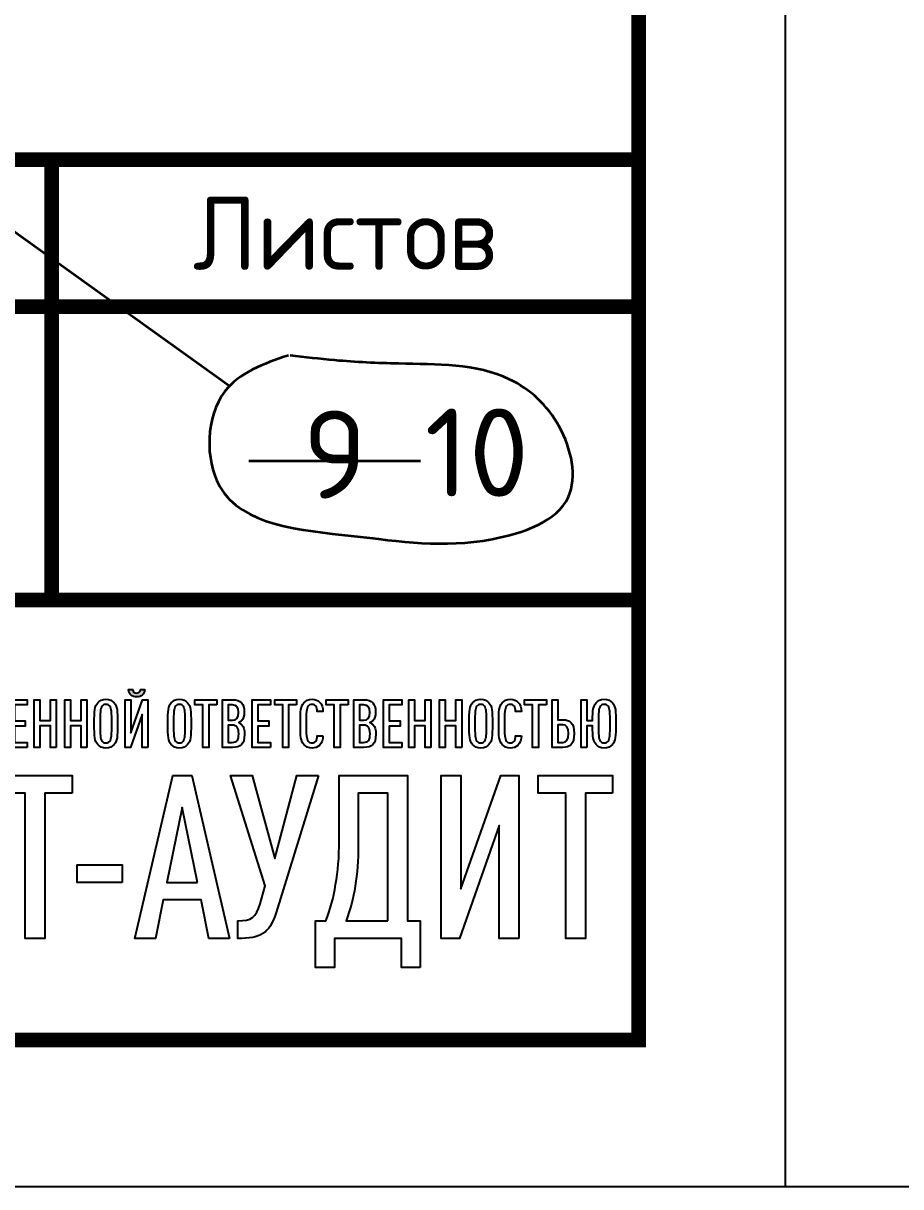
# Model space of a CAD drawing. Header units: metres. Extents: x -18 to 14983, y 1157 to 3877.
# Drawn here: x 6983.68 to 7013.58, y 2825.59 to 2865.24 of the extents above; entities that cross this region are included whole.
import ezdxf
from ezdxf.enums import TextEntityAlignment as Align

# ---------------------------------------------------------------- set-up
doc = ezdxf.new("R2010")
doc.units = ezdxf.units.M
doc.layers.add('Размерный', color=4, linetype='Continuous', lineweight=30)
doc.styles.add('-ISOCPEUR-', font='isocpeur.ttf')
doc.styles.add('GOST', font='GOST_Common.ttf')

# ---------------------------------------------------------------- blocks, each defined once
blk = doc.blocks.new('Лого')
at = {"true_color": 0x2e365c}
h = blk.add_hatch(color=159, dxfattribs=at)
h.dxf.hatch_style = 1
edge = h.paths.add_edge_path()
edge.add_spline(control_points=[(6.4968, 2.3792), (6.4994, 2.3391), (6.5243, 2.3239), (6.5583, 2.3239), (6.5583, 2.3239), (6.5923, 2.3239), (6.6172, 2.3391), (6.6198, 2.3792)], knot_values=[0.57143, 0.57143, 0.57143, 0.57143, 0.714286, 0.714286, 0.714286, 0.714386, 1, 1, 1, 1], degree=3, periodic=0)
edge.add_spline(control_points=[(6.6198, 2.3792), (6.6198, 2.3792), (6.5883, 2.3792), (6.5883, 2.3792), (6.5883, 2.3792), (6.5883, 2.3792), (6.5883, 2.3792), (6.5883, 2.3792)], knot_values=[0.000001, 0.000001, 0.000001, 0.000001, 0.07143, 0.07143, 0.07143, 0.07153, 0.142859, 0.142859, 0.142859, 0.142859], degree=3, periodic=0)
edge.add_spline(control_points=[(6.5883, 2.3792), (6.5862, 2.3604), (6.5751, 2.3523), (6.5583, 2.3523), (6.5583, 2.3523), (6.5583, 2.3523), (6.5583, 2.3523), (6.5583, 2.3523)], knot_values=[0.142859, 0.142859, 0.142859, 0.142859, 0.214287, 0.214287, 0.214287, 0.214387, 0.285716, 0.285716, 0.285716, 0.285716], degree=3, periodic=0)
edge.add_spline(control_points=[(6.5583, 2.3523), (6.5415, 2.3523), (6.5304, 2.3604), (6.5283, 2.3792)], knot_values=[0.285716, 0.285716, 0.285716, 0.285716, 0.428571, 0.428571, 0.428571, 0.428571], degree=3, periodic=0)
edge.add_spline(control_points=[(6.5283, 2.3792), (6.5283, 2.3792), (6.4968, 2.3792), (6.4968, 2.3792), (6.4968, 2.3792), (6.4968, 2.3792), (6.4968, 2.3792), (6.4968, 2.3792)], knot_values=[0.428573, 0.428573, 0.428573, 0.428573, 0.500001, 0.500001, 0.500001, 0.500101, 0.57143, 0.57143, 0.57143, 0.57143], degree=3, periodic=0)
at = {"color": 159}
for points, knots in [([(5.7273, 1.9399), (5.7273, 1.9399), (5.7273, 1.979), (5.7273, 1.979), (5.7273, 1.979), (5.7273, 1.979), (5.6314, 1.979), (5.6314, 1.979), (5.6314, 1.979), (5.6314, 1.979), (5.6314, 2.1019), (5.6314, 2.1019), (5.6314, 2.1019), (5.6314, 2.1019), (5.7141, 2.1019), (5.7141, 2.1019), (5.7141, 2.1019), (5.7141, 2.1019), (5.7141, 2.141), (5.7141, 2.141), (5.7141, 2.141), (5.7141, 2.141), (5.6314, 2.141), (5.6314, 2.141), (5.6314, 2.141), (5.6314, 2.141), (5.6314, 2.2624), (5.6314, 2.2624), (5.6314, 2.2624), (5.6314, 2.2624), (5.7273, 2.2624), (5.7273, 2.2624), (5.7273, 2.2624), (5.7273, 2.2624), (5.7273, 2.3015), (5.7273, 2.3015), (5.7273, 2.3015), (5.7273, 2.3015), (5.5877, 2.3015), (5.5877, 2.3015), (5.5877, 2.3015), (5.5877, 2.3015), (5.5877, 1.9399), (5.5877, 1.9399), (5.5877, 1.9399), (5.5877, 1.9399), (5.7273, 1.9399), (5.7273, 1.9399)], [0, 0, 0, 0, 0.076923, 0.076923, 0.076923, 0.076923, 0.153846, 0.153846, 0.153846, 0.153846, 0.230769, 0.230769, 0.230769, 0.230769, 0.307692, 0.307692, 0.307692, 0.307692, 0.384615, 0.384615, 0.384615, 0.384615, 0.461538, 0.461538, 0.461538, 0.461538, 0.538462, 0.538462, 0.538462, 0.538462, 0.615385, 0.615385, 0.615385, 0.615385, 0.692308, 0.692308, 0.692308, 0.692308, 0.769231, 0.769231, 0.769231, 0.769231, 0.846154, 0.846154, 0.846154, 0.846154, 1, 1, 1, 1]), ([(5.9483, 1.9399), (5.9483, 1.9399), (5.9483, 2.3015), (5.9483, 2.3015), (5.9483, 2.3015), (5.9483, 2.3015), (5.9046, 2.3015), (5.9046, 2.3015), (5.9046, 2.3015), (5.9046, 2.3015), (5.9046, 2.1436), (5.9046, 2.1436), (5.9046, 2.1436), (5.9046, 2.1436), (5.8244, 2.1436), (5.8244, 2.1436), (5.8244, 2.1436), (5.8244, 2.1436), (5.8244, 2.3015), (5.8244, 2.3015), (5.8244, 2.3015), (5.8244, 2.3015), (5.7807, 2.3015), (5.7807, 2.3015), (5.7807, 2.3015), (5.7807, 2.3015), (5.7807, 1.9399), (5.7807, 1.9399), (5.7807, 1.9399), (5.7807, 1.9399), (5.8244, 1.9399), (5.8244, 1.9399), (5.8244, 1.9399), (5.8244, 1.9399), (5.8244, 2.1039), (5.8244, 2.1039), (5.8244, 2.1039), (5.8244, 2.1039), (5.9046, 2.1039), (5.9046, 2.1039), (5.9046, 2.1039), (5.9046, 2.1039), (5.9046, 1.9399), (5.9046, 1.9399), (5.9046, 1.9399), (5.9046, 1.9399), (5.9483, 1.9399), (5.9483, 1.9399)], [0, 0, 0, 0, 0.076923, 0.076923, 0.076923, 0.076923, 0.153846, 0.153846, 0.153846, 0.153846, 0.230769, 0.230769, 0.230769, 0.230769, 0.307692, 0.307692, 0.307692, 0.307692, 0.384615, 0.384615, 0.384615, 0.384615, 0.461538, 0.461538, 0.461538, 0.461538, 0.538462, 0.538462, 0.538462, 0.538462, 0.615385, 0.615385, 0.615385, 0.615385, 0.692308, 0.692308, 0.692308, 0.692308, 0.769231, 0.769231, 0.769231, 0.769231, 0.846154, 0.846154, 0.846154, 0.846154, 1, 1, 1, 1]), ([(6.1809, 1.9399), (6.1809, 1.9399), (6.1809, 2.3015), (6.1809, 2.3015), (6.1809, 2.3015), (6.1809, 2.3015), (6.1372, 2.3015), (6.1372, 2.3015), (6.1372, 2.3015), (6.1372, 2.3015), (6.1372, 2.1436), (6.1372, 2.1436), (6.1372, 2.1436), (6.1372, 2.1436), (6.057, 2.1436), (6.057, 2.1436), (6.057, 2.1436), (6.057, 2.1436), (6.057, 2.3015), (6.057, 2.3015), (6.057, 2.3015), (6.057, 2.3015), (6.0133, 2.3015), (6.0133, 2.3015), (6.0133, 2.3015), (6.0133, 2.3015), (6.0133, 1.9399), (6.0133, 1.9399), (6.0133, 1.9399), (6.0133, 1.9399), (6.057, 1.9399), (6.057, 1.9399), (6.057, 1.9399), (6.057, 1.9399), (6.057, 2.1039), (6.057, 2.1039), (6.057, 2.1039), (6.057, 2.1039), (6.1372, 2.1039), (6.1372, 2.1039), (6.1372, 2.1039), (6.1372, 2.1039), (6.1372, 1.9399), (6.1372, 1.9399), (6.1372, 1.9399), (6.1372, 1.9399), (6.1809, 1.9399), (6.1809, 1.9399)], [0, 0, 0, 0, 0.076923, 0.076923, 0.076923, 0.076923, 0.153846, 0.153846, 0.153846, 0.153846, 0.230769, 0.230769, 0.230769, 0.230769, 0.307692, 0.307692, 0.307692, 0.307692, 0.384615, 0.384615, 0.384615, 0.384615, 0.461538, 0.461538, 0.461538, 0.461538, 0.538462, 0.538462, 0.538462, 0.538462, 0.615385, 0.615385, 0.615385, 0.615385, 0.692308, 0.692308, 0.692308, 0.692308, 0.769231, 0.769231, 0.769231, 0.769231, 0.846154, 0.846154, 0.846154, 0.846154, 1, 1, 1, 1]), ([(6.4141, 2.1207), (6.4141, 2.2208), (6.411, 2.2533), (6.3877, 2.2792), (6.3877, 2.2792), (6.3734, 2.2949), (6.3541, 2.3056), (6.3257, 2.3056), (6.3257, 2.3056), (6.2972, 2.3056), (6.2779, 2.2949), (6.2637, 2.2792), (6.2637, 2.2792), (6.2404, 2.2533), (6.2373, 2.2208), (6.2373, 2.1207), (6.2373, 2.1207), (6.2373, 2.0206), (6.2404, 1.9881), (6.2637, 1.9622), (6.2637, 1.9622), (6.2779, 1.9465), (6.2972, 1.9358), (6.3257, 1.9358), (6.3257, 1.9358), (6.3541, 1.9358), (6.3734, 1.9465), (6.3877, 1.9622), (6.3877, 1.9622), (6.411, 1.9881), (6.4141, 2.0206), (6.4141, 2.1207)], [0, 0, 0, 0, 0.111111, 0.111111, 0.111111, 0.111111, 0.222222, 0.222222, 0.222222, 0.222222, 0.333333, 0.333333, 0.333333, 0.333333, 0.444444, 0.444444, 0.444444, 0.444444, 0.555556, 0.555556, 0.555556, 0.555556, 0.666667, 0.666667, 0.666667, 0.666667, 0.777778, 0.777778, 0.777778, 0.777778, 1, 1, 1, 1]), ([(6.6431, 1.9399), (6.6431, 1.9399), (6.6431, 2.3015), (6.6431, 2.3015), (6.6431, 2.3015), (6.6431, 2.3015), (6.603, 2.3015), (6.603, 2.3015), (6.603, 2.3015), (6.603, 2.3015), (6.5141, 2.0501), (6.5141, 2.0501), (6.5141, 2.0501), (6.5141, 2.0501), (6.5141, 2.3015), (6.5141, 2.3015), (6.5141, 2.3015), (6.5141, 2.3015), (6.4704, 2.3015), (6.4704, 2.3015), (6.4704, 2.3015), (6.4704, 2.3015), (6.4704, 1.9399), (6.4704, 1.9399), (6.4704, 1.9399), (6.4704, 1.9399), (6.5111, 1.9399), (6.5111, 1.9399), (6.5111, 1.9399), (6.5111, 1.9399), (6.5994, 2.1908), (6.5994, 2.1908), (6.5994, 2.1908), (6.5994, 2.1908), (6.5994, 1.9399), (6.5994, 1.9399), (6.5994, 1.9399), (6.5994, 1.9399), (6.6431, 1.9399), (6.6431, 1.9399)], [0, 0, 0, 0, 0.090909, 0.090909, 0.090909, 0.090909, 0.181818, 0.181818, 0.181818, 0.181818, 0.272727, 0.272727, 0.272727, 0.272727, 0.363636, 0.363636, 0.363636, 0.363636, 0.454545, 0.454545, 0.454545, 0.454545, 0.545455, 0.545455, 0.545455, 0.545455, 0.636364, 0.636364, 0.636364, 0.636364, 0.727273, 0.727273, 0.727273, 0.727273, 0.818182, 0.818182, 0.818182, 0.818182, 1, 1, 1, 1]), ([(6.6198, 2.3792), (6.6198, 2.3792), (6.5883, 2.3792), (6.5883, 2.3792), (6.5883, 2.3792), (6.5862, 2.3604), (6.5751, 2.3523), (6.5583, 2.3523), (6.5583, 2.3523), (6.5415, 2.3523), (6.5304, 2.3604), (6.5283, 2.3792), (6.5283, 2.3792), (6.5283, 2.3792), (6.4968, 2.3792), (6.4968, 2.3792), (6.4968, 2.3792), (6.4994, 2.3391), (6.5243, 2.3239), (6.5583, 2.3239), (6.5583, 2.3239), (6.5923, 2.3239), (6.6172, 2.3391), (6.6198, 2.3792)], [0, 0, 0, 0, 0.142857, 0.142857, 0.142857, 0.142857, 0.285714, 0.285714, 0.285714, 0.285714, 0.428571, 0.428571, 0.428571, 0.428571, 0.571429, 0.571429, 0.571429, 0.571429, 0.714286, 0.714286, 0.714286, 0.714286, 1, 1, 1, 1]), ([(6.9712, 2.1207), (6.9712, 2.2208), (6.9682, 2.2533), (6.9448, 2.2792), (6.9448, 2.2792), (6.9306, 2.2949), (6.9113, 2.3056), (6.8829, 2.3056), (6.8829, 2.3056), (6.8544, 2.3056), (6.8351, 2.2949), (6.8209, 2.2792), (6.8209, 2.2792), (6.7975, 2.2533), (6.7945, 2.2208), (6.7945, 2.1207), (6.7945, 2.1207), (6.7945, 2.0206), (6.7975, 1.9881), (6.8209, 1.9622), (6.8209, 1.9622), (6.8351, 1.9465), (6.8544, 1.9358), (6.8829, 1.9358), (6.8829, 1.9358), (6.9113, 1.9358), (6.9306, 1.9465), (6.9448, 1.9622), (6.9448, 1.9622), (6.9682, 1.9881), (6.9712, 2.0206), (6.9712, 2.1207)], [0, 0, 0, 0, 0.111111, 0.111111, 0.111111, 0.111111, 0.222222, 0.222222, 0.222222, 0.222222, 0.333333, 0.333333, 0.333333, 0.333333, 0.444444, 0.444444, 0.444444, 0.444444, 0.555556, 0.555556, 0.555556, 0.555556, 0.666667, 0.666667, 0.666667, 0.666667, 0.777778, 0.777778, 0.777778, 0.777778, 1, 1, 1, 1]), ([(7.1658, 2.2624), (7.1658, 2.2624), (7.1658, 2.3015), (7.1658, 2.3015), (7.1658, 2.3015), (7.1658, 2.3015), (7.0007, 2.3015), (7.0007, 2.3015), (7.0007, 2.3015), (7.0007, 2.3015), (7.0007, 2.2624), (7.0007, 2.2624), (7.0007, 2.2624), (7.0007, 2.2624), (7.0617, 2.2624), (7.0617, 2.2624), (7.0617, 2.2624), (7.0617, 2.2624), (7.0617, 1.9399), (7.0617, 1.9399), (7.0617, 1.9399), (7.0617, 1.9399), (7.1053, 1.9399), (7.1053, 1.9399), (7.1053, 1.9399), (7.1053, 1.9399), (7.1053, 2.2624), (7.1053, 2.2624), (7.1053, 2.2624), (7.1053, 2.2624), (7.1658, 2.2624), (7.1658, 2.2624)], [0, 0, 0, 0, 0.111111, 0.111111, 0.111111, 0.111111, 0.222222, 0.222222, 0.222222, 0.222222, 0.333333, 0.333333, 0.333333, 0.333333, 0.444444, 0.444444, 0.444444, 0.444444, 0.555556, 0.555556, 0.555556, 0.555556, 0.666667, 0.666667, 0.666667, 0.666667, 0.777778, 0.777778, 0.777778, 0.777778, 1, 1, 1, 1]), ([(7.3766, 2.0415), (7.3766, 2.0725), (7.3735, 2.0968), (7.3547, 2.1151), (7.3547, 2.1151), (7.3486, 2.1207), (7.3405, 2.1258), (7.3324, 2.1283), (7.3324, 2.1283), (7.3395, 2.1314), (7.3466, 2.1359), (7.3527, 2.142), (7.3527, 2.142), (7.3705, 2.1593), (7.374, 2.1806), (7.374, 2.2065), (7.374, 2.2065), (7.374, 2.2457), (7.3684, 2.2634), (7.3527, 2.2797), (7.3527, 2.2797), (7.338, 2.2949), (7.3187, 2.3015), (7.2867, 2.3015), (7.2867, 2.3015), (7.2867, 2.3015), (7.209, 2.3015), (7.209, 2.3015), (7.209, 2.3015), (7.209, 2.3015), (7.209, 1.9399), (7.209, 1.9399), (7.209, 1.9399), (7.209, 1.9399), (7.2867, 1.9399), (7.2867, 1.9399), (7.2867, 1.9399), (7.3187, 1.9399), (7.3385, 1.9465), (7.3532, 1.9617), (7.3532, 1.9617), (7.3695, 1.9785), (7.3766, 1.9978), (7.3766, 2.0415)], [0, 0, 0, 0, 0.083333, 0.083333, 0.083333, 0.083333, 0.166667, 0.166667, 0.166667, 0.166667, 0.25, 0.25, 0.25, 0.25, 0.333333, 0.333333, 0.333333, 0.333333, 0.416667, 0.416667, 0.416667, 0.416667, 0.5, 0.5, 0.5, 0.5, 0.583333, 0.583333, 0.583333, 0.583333, 0.666667, 0.666667, 0.666667, 0.666667, 0.75, 0.75, 0.75, 0.75, 0.833333, 0.833333, 0.833333, 0.833333, 1, 1, 1, 1]), ([(7.5741, 1.9399), (7.5741, 1.9399), (7.5741, 1.979), (7.5741, 1.979), (7.5741, 1.979), (7.5741, 1.979), (7.4782, 1.979), (7.4782, 1.979), (7.4782, 1.979), (7.4782, 1.979), (7.4782, 2.1019), (7.4782, 2.1019), (7.4782, 2.1019), (7.4782, 2.1019), (7.5609, 2.1019), (7.5609, 2.1019), (7.5609, 2.1019), (7.5609, 2.1019), (7.5609, 2.141), (7.5609, 2.141), (7.5609, 2.141), (7.5609, 2.141), (7.4782, 2.141), (7.4782, 2.141), (7.4782, 2.141), (7.4782, 2.141), (7.4782, 2.2624), (7.4782, 2.2624), (7.4782, 2.2624), (7.4782, 2.2624), (7.5741, 2.2624), (7.5741, 2.2624), (7.5741, 2.2624), (7.5741, 2.2624), (7.5741, 2.3015), (7.5741, 2.3015), (7.5741, 2.3015), (7.5741, 2.3015), (7.4345, 2.3015), (7.4345, 2.3015), (7.4345, 2.3015), (7.4345, 2.3015), (7.4345, 1.9399), (7.4345, 1.9399), (7.4345, 1.9399), (7.4345, 1.9399), (7.5741, 1.9399), (7.5741, 1.9399)], [0, 0, 0, 0, 0.076923, 0.076923, 0.076923, 0.076923, 0.153846, 0.153846, 0.153846, 0.153846, 0.230769, 0.230769, 0.230769, 0.230769, 0.307692, 0.307692, 0.307692, 0.307692, 0.384615, 0.384615, 0.384615, 0.384615, 0.461538, 0.461538, 0.461538, 0.461538, 0.538462, 0.538462, 0.538462, 0.538462, 0.615385, 0.615385, 0.615385, 0.615385, 0.692308, 0.692308, 0.692308, 0.692308, 0.769231, 0.769231, 0.769231, 0.769231, 0.846154, 0.846154, 0.846154, 0.846154, 1, 1, 1, 1]), ([(7.7707, 2.2624), (7.7707, 2.2624), (7.7707, 2.3015), (7.7707, 2.3015), (7.7707, 2.3015), (7.7707, 2.3015), (7.6056, 2.3015), (7.6056, 2.3015), (7.6056, 2.3015), (7.6056, 2.3015), (7.6056, 2.2624), (7.6056, 2.2624), (7.6056, 2.2624), (7.6056, 2.2624), (7.6666, 2.2624), (7.6666, 2.2624), (7.6666, 2.2624), (7.6666, 2.2624), (7.6666, 1.9399), (7.6666, 1.9399), (7.6666, 1.9399), (7.6666, 1.9399), (7.7103, 1.9399), (7.7103, 1.9399), (7.7103, 1.9399), (7.7103, 1.9399), (7.7103, 2.2624), (7.7103, 2.2624), (7.7103, 2.2624), (7.7103, 2.2624), (7.7707, 2.2624), (7.7707, 2.2624)], [0, 0, 0, 0, 0.111111, 0.111111, 0.111111, 0.111111, 0.222222, 0.222222, 0.222222, 0.222222, 0.333333, 0.333333, 0.333333, 0.333333, 0.444444, 0.444444, 0.444444, 0.444444, 0.555556, 0.555556, 0.555556, 0.555556, 0.666667, 0.666667, 0.666667, 0.666667, 0.777778, 0.777778, 0.777778, 0.777778, 1, 1, 1, 1]), ([(7.9719, 2.0293), (7.9719, 2.0293), (7.9287, 2.0293), (7.9287, 2.0293), (7.9287, 2.0293), (7.9282, 2.014), (7.9251, 1.9983), (7.917, 1.9876), (7.917, 1.9876), (7.9114, 1.9805), (7.9023, 1.9749), (7.8886, 1.9749), (7.8886, 1.9749), (7.8743, 1.9749), (7.8647, 1.9805), (7.8586, 1.9886), (7.8586, 1.9886), (7.8459, 2.0059), (7.8439, 2.0349), (7.8439, 2.1207), (7.8439, 2.1207), (7.8439, 2.2065), (7.8459, 2.2355), (7.8586, 2.2528), (7.8586, 2.2528), (7.8647, 2.2609), (7.8743, 2.2665), (7.8886, 2.2665), (7.8886, 2.2665), (7.9023, 2.2665), (7.9114, 2.2609), (7.917, 2.2538), (7.917, 2.2538), (7.9256, 2.2431), (7.9282, 2.2279), (7.9287, 2.2126), (7.9287, 2.2126), (7.9287, 2.2126), (7.9719, 2.2126), (7.9719, 2.2126), (7.9719, 2.2126), (7.9713, 2.2421), (7.9627, 2.268), (7.946, 2.2843), (7.946, 2.2843), (7.9317, 2.298), (7.914, 2.3056), (7.8886, 2.3056), (7.8886, 2.3056), (7.8601, 2.3056), (7.8403, 2.2949), (7.8266, 2.2792), (7.8266, 2.2792), (7.8027, 2.2517), (7.8002, 2.2208), (7.8002, 2.1207), (7.8002, 2.1207), (7.8002, 2.0206), (7.8027, 1.9897), (7.8266, 1.9622), (7.8266, 1.9622), (7.8403, 1.9465), (7.8601, 1.9358), (7.8886, 1.9358), (7.8886, 1.9358), (7.9124, 1.9358), (7.9302, 1.9429), (7.9444, 1.9556), (7.9444, 1.9556), (7.9622, 1.9719), (7.9713, 1.9988), (7.9719, 2.0293)], [0, 0, 0, 0, 0.052632, 0.052632, 0.052632, 0.052632, 0.105263, 0.105263, 0.105263, 0.105263, 0.157895, 0.157895, 0.157895, 0.157895, 0.210526, 0.210526, 0.210526, 0.210526, 0.263158, 0.263158, 0.263158, 0.263158, 0.315789, 0.315789, 0.315789, 0.315789, 0.368421, 0.368421, 0.368421, 0.368421, 0.421053, 0.421053, 0.421053, 0.421053, 0.473684, 0.473684, 0.473684, 0.473684, 0.526316, 0.526316, 0.526316, 0.526316, 0.578947, 0.578947, 0.578947, 0.578947, 0.631579, 0.631579, 0.631579, 0.631579, 0.684211, 0.684211, 0.684211, 0.684211, 0.736842, 0.736842, 0.736842, 0.736842, 0.789474, 0.789474, 0.789474, 0.789474, 0.842105, 0.842105, 0.842105, 0.842105, 0.894737, 0.894737, 0.894737, 0.894737, 1, 1, 1, 1]), ([(8.1618, 2.2624), (8.1618, 2.2624), (8.1618, 2.3015), (8.1618, 2.3015), (8.1618, 2.3015), (8.1618, 2.3015), (7.9967, 2.3015), (7.9967, 2.3015), (7.9967, 2.3015), (7.9967, 2.3015), (7.9967, 2.2624), (7.9967, 2.2624), (7.9967, 2.2624), (7.9967, 2.2624), (8.0577, 2.2624), (8.0577, 2.2624), (8.0577, 2.2624), (8.0577, 2.2624), (8.0577, 1.9399), (8.0577, 1.9399), (8.0577, 1.9399), (8.0577, 1.9399), (8.1014, 1.9399), (8.1014, 1.9399), (8.1014, 1.9399), (8.1014, 1.9399), (8.1014, 2.2624), (8.1014, 2.2624), (8.1014, 2.2624), (8.1014, 2.2624), (8.1618, 2.2624), (8.1618, 2.2624)], [0, 0, 0, 0, 0.111111, 0.111111, 0.111111, 0.111111, 0.222222, 0.222222, 0.222222, 0.222222, 0.333333, 0.333333, 0.333333, 0.333333, 0.444444, 0.444444, 0.444444, 0.444444, 0.555556, 0.555556, 0.555556, 0.555556, 0.666667, 0.666667, 0.666667, 0.666667, 0.777778, 0.777778, 0.777778, 0.777778, 1, 1, 1, 1]), ([(8.3726, 2.0415), (8.3726, 2.0725), (8.3696, 2.0968), (8.3508, 2.1151), (8.3508, 2.1151), (8.3447, 2.1207), (8.3365, 2.1258), (8.3284, 2.1283), (8.3284, 2.1283), (8.3355, 2.1314), (8.3426, 2.1359), (8.3487, 2.142), (8.3487, 2.142), (8.3665, 2.1593), (8.3701, 2.1806), (8.3701, 2.2065), (8.3701, 2.2065), (8.3701, 2.2457), (8.3645, 2.2634), (8.3487, 2.2797), (8.3487, 2.2797), (8.334, 2.2949), (8.3147, 2.3015), (8.2827, 2.3015), (8.2827, 2.3015), (8.2827, 2.3015), (8.205, 2.3015), (8.205, 2.3015), (8.205, 2.3015), (8.205, 2.3015), (8.205, 1.9399), (8.205, 1.9399), (8.205, 1.9399), (8.205, 1.9399), (8.2827, 1.9399), (8.2827, 1.9399), (8.2827, 1.9399), (8.3147, 1.9399), (8.3345, 1.9465), (8.3492, 1.9617), (8.3492, 1.9617), (8.3655, 1.9785), (8.3726, 1.9978), (8.3726, 2.0415)], [0, 0, 0, 0, 0.083333, 0.083333, 0.083333, 0.083333, 0.166667, 0.166667, 0.166667, 0.166667, 0.25, 0.25, 0.25, 0.25, 0.333333, 0.333333, 0.333333, 0.333333, 0.416667, 0.416667, 0.416667, 0.416667, 0.5, 0.5, 0.5, 0.5, 0.583333, 0.583333, 0.583333, 0.583333, 0.666667, 0.666667, 0.666667, 0.666667, 0.75, 0.75, 0.75, 0.75, 0.833333, 0.833333, 0.833333, 0.833333, 1, 1, 1, 1]), ([(8.5702, 1.9399), (8.5702, 1.9399), (8.5702, 1.979), (8.5702, 1.979), (8.5702, 1.979), (8.5702, 1.979), (8.4742, 1.979), (8.4742, 1.979), (8.4742, 1.979), (8.4742, 1.979), (8.4742, 2.1019), (8.4742, 2.1019), (8.4742, 2.1019), (8.4742, 2.1019), (8.557, 2.1019), (8.557, 2.1019), (8.557, 2.1019), (8.557, 2.1019), (8.557, 2.141), (8.557, 2.141), (8.557, 2.141), (8.557, 2.141), (8.4742, 2.141), (8.4742, 2.141), (8.4742, 2.141), (8.4742, 2.141), (8.4742, 2.2624), (8.4742, 2.2624), (8.4742, 2.2624), (8.4742, 2.2624), (8.5702, 2.2624), (8.5702, 2.2624), (8.5702, 2.2624), (8.5702, 2.2624), (8.5702, 2.3015), (8.5702, 2.3015), (8.5702, 2.3015), (8.5702, 2.3015), (8.4305, 2.3015), (8.4305, 2.3015), (8.4305, 2.3015), (8.4305, 2.3015), (8.4305, 1.9399), (8.4305, 1.9399), (8.4305, 1.9399), (8.4305, 1.9399), (8.5702, 1.9399), (8.5702, 1.9399)], [0, 0, 0, 0, 0.076923, 0.076923, 0.076923, 0.076923, 0.153846, 0.153846, 0.153846, 0.153846, 0.230769, 0.230769, 0.230769, 0.230769, 0.307692, 0.307692, 0.307692, 0.307692, 0.384615, 0.384615, 0.384615, 0.384615, 0.461538, 0.461538, 0.461538, 0.461538, 0.538462, 0.538462, 0.538462, 0.538462, 0.615385, 0.615385, 0.615385, 0.615385, 0.692308, 0.692308, 0.692308, 0.692308, 0.769231, 0.769231, 0.769231, 0.769231, 0.846154, 0.846154, 0.846154, 0.846154, 1, 1, 1, 1]), ([(8.7911, 1.9399), (8.7911, 1.9399), (8.7911, 2.3015), (8.7911, 2.3015), (8.7911, 2.3015), (8.7911, 2.3015), (8.7474, 2.3015), (8.7474, 2.3015), (8.7474, 2.3015), (8.7474, 2.3015), (8.7474, 2.1436), (8.7474, 2.1436), (8.7474, 2.1436), (8.7474, 2.1436), (8.6672, 2.1436), (8.6672, 2.1436), (8.6672, 2.1436), (8.6672, 2.1436), (8.6672, 2.3015), (8.6672, 2.3015), (8.6672, 2.3015), (8.6672, 2.3015), (8.6235, 2.3015), (8.6235, 2.3015), (8.6235, 2.3015), (8.6235, 2.3015), (8.6235, 1.9399), (8.6235, 1.9399), (8.6235, 1.9399), (8.6235, 1.9399), (8.6672, 1.9399), (8.6672, 1.9399), (8.6672, 1.9399), (8.6672, 1.9399), (8.6672, 2.1039), (8.6672, 2.1039), (8.6672, 2.1039), (8.6672, 2.1039), (8.7474, 2.1039), (8.7474, 2.1039), (8.7474, 2.1039), (8.7474, 2.1039), (8.7474, 1.9399), (8.7474, 1.9399), (8.7474, 1.9399), (8.7474, 1.9399), (8.7911, 1.9399), (8.7911, 1.9399)], [0, 0, 0, 0, 0.076923, 0.076923, 0.076923, 0.076923, 0.153846, 0.153846, 0.153846, 0.153846, 0.230769, 0.230769, 0.230769, 0.230769, 0.307692, 0.307692, 0.307692, 0.307692, 0.384615, 0.384615, 0.384615, 0.384615, 0.461538, 0.461538, 0.461538, 0.461538, 0.538462, 0.538462, 0.538462, 0.538462, 0.615385, 0.615385, 0.615385, 0.615385, 0.692308, 0.692308, 0.692308, 0.692308, 0.769231, 0.769231, 0.769231, 0.769231, 0.846154, 0.846154, 0.846154, 0.846154, 1, 1, 1, 1]), ([(9.0238, 1.9399), (9.0238, 1.9399), (9.0238, 2.3015), (9.0238, 2.3015), (9.0238, 2.3015), (9.0238, 2.3015), (8.9801, 2.3015), (8.9801, 2.3015), (8.9801, 2.3015), (8.9801, 2.3015), (8.9801, 2.1436), (8.9801, 2.1436), (8.9801, 2.1436), (8.9801, 2.1436), (8.8998, 2.1436), (8.8998, 2.1436), (8.8998, 2.1436), (8.8998, 2.1436), (8.8998, 2.3015), (8.8998, 2.3015), (8.8998, 2.3015), (8.8998, 2.3015), (8.8561, 2.3015), (8.8561, 2.3015), (8.8561, 2.3015), (8.8561, 2.3015), (8.8561, 1.9399), (8.8561, 1.9399), (8.8561, 1.9399), (8.8561, 1.9399), (8.8998, 1.9399), (8.8998, 1.9399), (8.8998, 1.9399), (8.8998, 1.9399), (8.8998, 2.1039), (8.8998, 2.1039), (8.8998, 2.1039), (8.8998, 2.1039), (8.9801, 2.1039), (8.9801, 2.1039), (8.9801, 2.1039), (8.9801, 2.1039), (8.9801, 1.9399), (8.9801, 1.9399), (8.9801, 1.9399), (8.9801, 1.9399), (9.0238, 1.9399), (9.0238, 1.9399)], [0, 0, 0, 0, 0.076923, 0.076923, 0.076923, 0.076923, 0.153846, 0.153846, 0.153846, 0.153846, 0.230769, 0.230769, 0.230769, 0.230769, 0.307692, 0.307692, 0.307692, 0.307692, 0.384615, 0.384615, 0.384615, 0.384615, 0.461538, 0.461538, 0.461538, 0.461538, 0.538462, 0.538462, 0.538462, 0.538462, 0.615385, 0.615385, 0.615385, 0.615385, 0.692308, 0.692308, 0.692308, 0.692308, 0.769231, 0.769231, 0.769231, 0.769231, 0.846154, 0.846154, 0.846154, 0.846154, 1, 1, 1, 1]), ([(9.2569, 2.1207), (9.2569, 2.2208), (9.2538, 2.2533), (9.2305, 2.2792), (9.2305, 2.2792), (9.2163, 2.2949), (9.197, 2.3056), (9.1685, 2.3056), (9.1685, 2.3056), (9.1401, 2.3056), (9.1208, 2.2949), (9.1065, 2.2792), (9.1065, 2.2792), (9.0832, 2.2533), (9.0801, 2.2208), (9.0801, 2.1207), (9.0801, 2.1207), (9.0801, 2.0206), (9.0832, 1.9881), (9.1065, 1.9622), (9.1065, 1.9622), (9.1208, 1.9465), (9.1401, 1.9358), (9.1685, 1.9358), (9.1685, 1.9358), (9.197, 1.9358), (9.2163, 1.9465), (9.2305, 1.9622), (9.2305, 1.9622), (9.2538, 1.9881), (9.2569, 2.0206), (9.2569, 2.1207)], [0, 0, 0, 0, 0.111111, 0.111111, 0.111111, 0.111111, 0.222222, 0.222222, 0.222222, 0.222222, 0.333333, 0.333333, 0.333333, 0.333333, 0.444444, 0.444444, 0.444444, 0.444444, 0.555556, 0.555556, 0.555556, 0.555556, 0.666667, 0.666667, 0.666667, 0.666667, 0.777778, 0.777778, 0.777778, 0.777778, 1, 1, 1, 1]), ([(9.4763, 2.0293), (9.4763, 2.0293), (9.4331, 2.0293), (9.4331, 2.0293), (9.4331, 2.0293), (9.4326, 2.014), (9.4296, 1.9983), (9.4215, 1.9876), (9.4215, 1.9876), (9.4159, 1.9805), (9.4067, 1.9749), (9.393, 1.9749), (9.393, 1.9749), (9.3788, 1.9749), (9.3691, 1.9805), (9.363, 1.9886), (9.363, 1.9886), (9.3504, 2.0059), (9.3483, 2.0349), (9.3483, 2.1207), (9.3483, 2.1207), (9.3483, 2.2065), (9.3504, 2.2355), (9.363, 2.2528), (9.363, 2.2528), (9.3691, 2.2609), (9.3788, 2.2665), (9.393, 2.2665), (9.393, 2.2665), (9.4067, 2.2665), (9.4159, 2.2609), (9.4215, 2.2538), (9.4215, 2.2538), (9.4301, 2.2431), (9.4326, 2.2279), (9.4331, 2.2126), (9.4331, 2.2126), (9.4331, 2.2126), (9.4763, 2.2126), (9.4763, 2.2126), (9.4763, 2.2126), (9.4758, 2.2421), (9.4672, 2.268), (9.4504, 2.2843), (9.4504, 2.2843), (9.4362, 2.298), (9.4184, 2.3056), (9.393, 2.3056), (9.393, 2.3056), (9.3646, 2.3056), (9.3448, 2.2949), (9.331, 2.2792), (9.331, 2.2792), (9.3072, 2.2517), (9.3046, 2.2208), (9.3046, 2.1207), (9.3046, 2.1207), (9.3046, 2.0206), (9.3072, 1.9897), (9.331, 1.9622), (9.331, 1.9622), (9.3448, 1.9465), (9.3646, 1.9358), (9.393, 1.9358), (9.393, 1.9358), (9.4169, 1.9358), (9.4347, 1.9429), (9.4489, 1.9556), (9.4489, 1.9556), (9.4667, 1.9719), (9.4758, 1.9988), (9.4763, 2.0293)], [0, 0, 0, 0, 0.052632, 0.052632, 0.052632, 0.052632, 0.105263, 0.105263, 0.105263, 0.105263, 0.157895, 0.157895, 0.157895, 0.157895, 0.210526, 0.210526, 0.210526, 0.210526, 0.263158, 0.263158, 0.263158, 0.263158, 0.315789, 0.315789, 0.315789, 0.315789, 0.368421, 0.368421, 0.368421, 0.368421, 0.421053, 0.421053, 0.421053, 0.421053, 0.473684, 0.473684, 0.473684, 0.473684, 0.526316, 0.526316, 0.526316, 0.526316, 0.578947, 0.578947, 0.578947, 0.578947, 0.631579, 0.631579, 0.631579, 0.631579, 0.684211, 0.684211, 0.684211, 0.684211, 0.736842, 0.736842, 0.736842, 0.736842, 0.789474, 0.789474, 0.789474, 0.789474, 0.842105, 0.842105, 0.842105, 0.842105, 0.894737, 0.894737, 0.894737, 0.894737, 1, 1, 1, 1]), ([(9.6663, 2.2624), (9.6663, 2.2624), (9.6663, 2.3015), (9.6663, 2.3015), (9.6663, 2.3015), (9.6663, 2.3015), (9.5012, 2.3015), (9.5012, 2.3015), (9.5012, 2.3015), (9.5012, 2.3015), (9.5012, 2.2624), (9.5012, 2.2624), (9.5012, 2.2624), (9.5012, 2.2624), (9.5622, 2.2624), (9.5622, 2.2624), (9.5622, 2.2624), (9.5622, 2.2624), (9.5622, 1.9399), (9.5622, 1.9399), (9.5622, 1.9399), (9.5622, 1.9399), (9.6058, 1.9399), (9.6058, 1.9399), (9.6058, 1.9399), (9.6058, 1.9399), (9.6058, 2.2624), (9.6058, 2.2624), (9.6058, 2.2624), (9.6058, 2.2624), (9.6663, 2.2624), (9.6663, 2.2624)], [0, 0, 0, 0, 0.111111, 0.111111, 0.111111, 0.111111, 0.222222, 0.222222, 0.222222, 0.222222, 0.333333, 0.333333, 0.333333, 0.333333, 0.444444, 0.444444, 0.444444, 0.444444, 0.555556, 0.555556, 0.555556, 0.555556, 0.666667, 0.666667, 0.666667, 0.666667, 0.777778, 0.777778, 0.777778, 0.777778, 1, 1, 1, 1]), ([(9.8766, 2.0455), (9.8766, 2.1253), (9.8456, 2.1507), (9.7907, 2.1507), (9.7907, 2.1507), (9.7907, 2.1507), (9.7531, 2.1507), (9.7531, 2.1507), (9.7531, 2.1507), (9.7531, 2.1507), (9.7531, 2.3015), (9.7531, 2.3015), (9.7531, 2.3015), (9.7531, 2.3015), (9.7095, 2.3015), (9.7095, 2.3015), (9.7095, 2.3015), (9.7095, 2.3015), (9.7095, 1.9399), (9.7095, 1.9399), (9.7095, 1.9399), (9.7095, 1.9399), (9.7907, 1.9399), (9.7907, 1.9399), (9.7907, 1.9399), (9.8451, 1.9399), (9.8766, 1.9658), (9.8766, 2.0455)], [0, 0, 0, 0, 0.125, 0.125, 0.125, 0.125, 0.25, 0.25, 0.25, 0.25, 0.375, 0.375, 0.375, 0.375, 0.5, 0.5, 0.5, 0.5, 0.625, 0.625, 0.625, 0.625, 0.75, 0.75, 0.75, 0.75, 1, 1, 1, 1]), ([(9.9741, 1.9399), (9.9741, 1.9399), (9.9741, 2.1039), (9.9741, 2.1039), (9.9741, 2.1039), (9.9741, 2.1039), (10.0167, 2.1039), (10.0167, 2.1039), (10.0167, 2.1039), (10.0173, 2.0171), (10.0213, 1.9876), (10.0432, 1.9622), (10.0432, 1.9622), (10.0569, 1.9465), (10.0767, 1.9358), (10.1051, 1.9358), (10.1051, 1.9358), (10.1336, 1.9358), (10.1529, 1.946), (10.1671, 1.9622), (10.1671, 1.9622), (10.1905, 1.9892), (10.1935, 2.0206), (10.1935, 2.1207), (10.1935, 2.1207), (10.1935, 2.2208), (10.191, 2.2512), (10.1671, 2.2792), (10.1671, 2.2792), (10.1534, 2.2949), (10.1336, 2.3056), (10.1051, 2.3056), (10.1051, 2.3056), (10.0767, 2.3056), (10.0569, 2.2949), (10.0432, 2.2792), (10.0432, 2.2792), (10.0218, 2.2543), (10.0173, 2.2253), (10.0167, 2.1436), (10.0167, 2.1436), (10.0167, 2.1436), (9.9741, 2.1436), (9.9741, 2.1436), (9.9741, 2.1436), (9.9741, 2.1436), (9.9741, 2.3015), (9.9741, 2.3015), (9.9741, 2.3015), (9.9741, 2.3015), (9.9304, 2.3015), (9.9304, 2.3015), (9.9304, 2.3015), (9.9304, 2.3015), (9.9304, 1.9399), (9.9304, 1.9399), (9.9304, 1.9399), (9.9304, 1.9399), (9.9741, 1.9399), (9.9741, 1.9399)], [0, 0, 0, 0, 0.0625, 0.0625, 0.0625, 0.0625, 0.125, 0.125, 0.125, 0.125, 0.1875, 0.1875, 0.1875, 0.1875, 0.25, 0.25, 0.25, 0.25, 0.3125, 0.3125, 0.3125, 0.3125, 0.375, 0.375, 0.375, 0.375, 0.4375, 0.4375, 0.4375, 0.4375, 0.5, 0.5, 0.5, 0.5, 0.5625, 0.5625, 0.5625, 0.5625, 0.625, 0.625, 0.625, 0.625, 0.6875, 0.6875, 0.6875, 0.6875, 0.75, 0.75, 0.75, 0.75, 0.8125, 0.8125, 0.8125, 0.8125, 0.875, 0.875, 0.875, 0.875, 1, 1, 1, 1]), ([(6.3704, 2.1207), (6.3704, 2.0349), (6.3678, 2.0059), (6.3551, 1.9886), (6.3551, 1.9886), (6.349, 1.9805), (6.3399, 1.9749), (6.3257, 1.9749), (6.3257, 1.9749), (6.3115, 1.9749), (6.3018, 1.9805), (6.2957, 1.9886), (6.2957, 1.9886), (6.283, 2.0059), (6.281, 2.0349), (6.281, 2.1207), (6.281, 2.1207), (6.281, 2.2065), (6.283, 2.2355), (6.2957, 2.2528), (6.2957, 2.2528), (6.3018, 2.2609), (6.3115, 2.2665), (6.3257, 2.2665), (6.3257, 2.2665), (6.3399, 2.2665), (6.349, 2.2609), (6.3551, 2.2528), (6.3551, 2.2528), (6.3678, 2.2355), (6.3704, 2.2065), (6.3704, 2.1207)], [0, 0, 0, 0, 0.111111, 0.111111, 0.111111, 0.111111, 0.222222, 0.222222, 0.222222, 0.222222, 0.333333, 0.333333, 0.333333, 0.333333, 0.444444, 0.444444, 0.444444, 0.444444, 0.555556, 0.555556, 0.555556, 0.555556, 0.666667, 0.666667, 0.666667, 0.666667, 0.777778, 0.777778, 0.777778, 0.777778, 1, 1, 1, 1]), ([(6.9276, 2.1207), (6.9276, 2.0349), (6.925, 2.0059), (6.9123, 1.9886), (6.9123, 1.9886), (6.9062, 1.9805), (6.8971, 1.9749), (6.8829, 1.9749), (6.8829, 1.9749), (6.8686, 1.9749), (6.859, 1.9805), (6.8529, 1.9886), (6.8529, 1.9886), (6.8402, 2.0059), (6.8382, 2.0349), (6.8382, 2.1207), (6.8382, 2.1207), (6.8382, 2.2065), (6.8402, 2.2355), (6.8529, 2.2528), (6.8529, 2.2528), (6.859, 2.2609), (6.8686, 2.2665), (6.8829, 2.2665), (6.8829, 2.2665), (6.8971, 2.2665), (6.9062, 2.2609), (6.9123, 2.2528), (6.9123, 2.2528), (6.925, 2.2355), (6.9276, 2.2065), (6.9276, 2.1207)], [0, 0, 0, 0, 0.111111, 0.111111, 0.111111, 0.111111, 0.222222, 0.222222, 0.222222, 0.222222, 0.333333, 0.333333, 0.333333, 0.333333, 0.444444, 0.444444, 0.444444, 0.444444, 0.555556, 0.555556, 0.555556, 0.555556, 0.666667, 0.666667, 0.666667, 0.666667, 0.777778, 0.777778, 0.777778, 0.777778, 1, 1, 1, 1]), ([(7.3303, 2.2045), (7.3303, 2.1634), (7.3156, 2.1466), (7.2846, 2.1466), (7.2846, 2.1466), (7.2846, 2.1466), (7.2526, 2.1466), (7.2526, 2.1466), (7.2526, 2.1466), (7.2526, 2.1466), (7.2526, 2.2624), (7.2526, 2.2624), (7.2526, 2.2624), (7.2526, 2.2624), (7.2846, 2.2624), (7.2846, 2.2624), (7.2846, 2.2624), (7.3161, 2.2624), (7.3303, 2.2482), (7.3303, 2.2045)], [0, 0, 0, 0, 0.166667, 0.166667, 0.166667, 0.166667, 0.333333, 0.333333, 0.333333, 0.333333, 0.5, 0.5, 0.5, 0.5, 0.666667, 0.666667, 0.666667, 0.666667, 1, 1, 1, 1]), ([(8.3264, 2.2045), (8.3264, 2.1634), (8.3117, 2.1466), (8.2807, 2.1466), (8.2807, 2.1466), (8.2807, 2.1466), (8.2487, 2.1466), (8.2487, 2.1466), (8.2487, 2.1466), (8.2487, 2.1466), (8.2487, 2.2624), (8.2487, 2.2624), (8.2487, 2.2624), (8.2487, 2.2624), (8.2807, 2.2624), (8.2807, 2.2624), (8.2807, 2.2624), (8.3122, 2.2624), (8.3264, 2.2482), (8.3264, 2.2045)], [0, 0, 0, 0, 0.166667, 0.166667, 0.166667, 0.166667, 0.333333, 0.333333, 0.333333, 0.333333, 0.5, 0.5, 0.5, 0.5, 0.666667, 0.666667, 0.666667, 0.666667, 1, 1, 1, 1]), ([(9.2132, 2.1207), (9.2132, 2.0349), (9.2107, 2.0059), (9.198, 1.9886), (9.198, 1.9886), (9.1919, 1.9805), (9.1827, 1.9749), (9.1685, 1.9749), (9.1685, 1.9749), (9.1543, 1.9749), (9.1446, 1.9805), (9.1385, 1.9886), (9.1385, 1.9886), (9.1259, 2.0059), (9.1238, 2.0349), (9.1238, 2.1207), (9.1238, 2.1207), (9.1238, 2.2065), (9.1259, 2.2355), (9.1385, 2.2528), (9.1385, 2.2528), (9.1446, 2.2609), (9.1543, 2.2665), (9.1685, 2.2665), (9.1685, 2.2665), (9.1827, 2.2665), (9.1919, 2.2609), (9.198, 2.2528), (9.198, 2.2528), (9.2107, 2.2355), (9.2132, 2.2065), (9.2132, 2.1207)], [0, 0, 0, 0, 0.111111, 0.111111, 0.111111, 0.111111, 0.222222, 0.222222, 0.222222, 0.222222, 0.333333, 0.333333, 0.333333, 0.333333, 0.444444, 0.444444, 0.444444, 0.444444, 0.555556, 0.555556, 0.555556, 0.555556, 0.666667, 0.666667, 0.666667, 0.666667, 0.777778, 0.777778, 0.777778, 0.777778, 1, 1, 1, 1]), ([(10.1498, 2.1207), (10.1498, 2.0349), (10.1478, 2.0059), (10.1346, 1.9886), (10.1346, 1.9886), (10.1285, 1.9805), (10.1193, 1.9749), (10.1051, 1.9749), (10.1051, 1.9749), (10.0909, 1.9749), (10.0818, 1.9805), (10.0757, 1.9886), (10.0757, 1.9886), (10.0625, 2.0059), (10.0604, 2.0349), (10.0604, 2.1207), (10.0604, 2.1207), (10.0604, 2.2065), (10.0625, 2.2355), (10.0757, 2.2528), (10.0757, 2.2528), (10.0818, 2.2609), (10.0909, 2.2665), (10.1051, 2.2665), (10.1051, 2.2665), (10.1193, 2.2665), (10.1285, 2.2609), (10.1346, 2.2528), (10.1346, 2.2528), (10.1478, 2.2355), (10.1498, 2.2065), (10.1498, 2.1207)], [0, 0, 0, 0, 0.111111, 0.111111, 0.111111, 0.111111, 0.222222, 0.222222, 0.222222, 0.222222, 0.333333, 0.333333, 0.333333, 0.333333, 0.444444, 0.444444, 0.444444, 0.444444, 0.555556, 0.555556, 0.555556, 0.555556, 0.666667, 0.666667, 0.666667, 0.666667, 0.777778, 0.777778, 0.777778, 0.777778, 1, 1, 1, 1]), ([(7.3329, 2.044), (7.3329, 1.9942), (7.3171, 1.979), (7.2841, 1.979), (7.2841, 1.979), (7.2841, 1.979), (7.2526, 1.979), (7.2526, 1.979), (7.2526, 1.979), (7.2526, 1.979), (7.2526, 2.109), (7.2526, 2.109), (7.2526, 2.109), (7.2526, 2.109), (7.2841, 2.109), (7.2841, 2.109), (7.2841, 2.109), (7.3166, 2.109), (7.3329, 2.0907), (7.3329, 2.044)], [0, 0, 0, 0, 0.166667, 0.166667, 0.166667, 0.166667, 0.333333, 0.333333, 0.333333, 0.333333, 0.5, 0.5, 0.5, 0.5, 0.666667, 0.666667, 0.666667, 0.666667, 1, 1, 1, 1]), ([(8.3289, 2.044), (8.3289, 1.9942), (8.3132, 1.979), (8.2802, 1.979), (8.2802, 1.979), (8.2802, 1.979), (8.2487, 1.979), (8.2487, 1.979), (8.2487, 1.979), (8.2487, 1.979), (8.2487, 2.109), (8.2487, 2.109), (8.2487, 2.109), (8.2487, 2.109), (8.2802, 2.109), (8.2802, 2.109), (8.2802, 2.109), (8.3127, 2.109), (8.3289, 2.0907), (8.3289, 2.044)], [0, 0, 0, 0, 0.166667, 0.166667, 0.166667, 0.166667, 0.333333, 0.333333, 0.333333, 0.333333, 0.5, 0.5, 0.5, 0.5, 0.666667, 0.666667, 0.666667, 0.666667, 1, 1, 1, 1]), ([(9.8329, 2.0455), (9.8329, 1.9968), (9.8187, 1.979), (9.7902, 1.979), (9.7902, 1.979), (9.7902, 1.979), (9.7531, 1.979), (9.7531, 1.979), (9.7531, 1.979), (9.7531, 1.979), (9.7531, 2.1116), (9.7531, 2.1116), (9.7531, 2.1116), (9.7531, 2.1116), (9.7902, 2.1116), (9.7902, 2.1116), (9.7902, 2.1116), (9.8187, 2.1116), (9.8329, 2.0938), (9.8329, 2.0455)], [0, 0, 0, 0, 0.166667, 0.166667, 0.166667, 0.166667, 0.333333, 0.333333, 0.333333, 0.333333, 0.5, 0.5, 0.5, 0.5, 0.666667, 0.666667, 0.666667, 0.666667, 1, 1, 1, 1]), ([(6.0695, 1.5935), (6.0695, 1.5935), (6.0695, 1.7272), (6.0695, 1.7272), (6.0695, 1.7272), (6.0695, 1.7272), (5.5054, 1.7272), (5.5054, 1.7272), (5.5054, 1.7272), (5.5054, 1.7272), (5.5054, 1.5935), (5.5054, 1.5935), (5.5054, 1.5935), (5.5054, 1.5935), (5.7137, 1.5935), (5.7137, 1.5935), (5.7137, 1.5935), (5.7137, 1.5935), (5.7137, 0.4914), (5.7137, 0.4914), (5.7137, 0.4914), (5.7137, 0.4914), (5.8629, 0.4914), (5.8629, 0.4914), (5.8629, 0.4914), (5.8629, 0.4914), (5.8629, 1.5935), (5.8629, 1.5935), (5.8629, 1.5935), (5.8629, 1.5935), (6.0695, 1.5935), (6.0695, 1.5935)], [0, 0, 0, 0, 0.111111, 0.111111, 0.111111, 0.111111, 0.222222, 0.222222, 0.222222, 0.222222, 0.333333, 0.333333, 0.333333, 0.333333, 0.444444, 0.444444, 0.444444, 0.444444, 0.555556, 0.555556, 0.555556, 0.555556, 0.666667, 0.666667, 0.666667, 0.666667, 0.777778, 0.777778, 0.777778, 0.777778, 1, 1, 1, 1]), ([(7.2636, 0.4914), (7.2636, 0.4914), (6.9772, 1.7272), (6.9772, 1.7272), (6.9772, 1.7272), (6.9772, 1.7272), (6.8331, 1.7272), (6.8331, 1.7272), (6.8331, 1.7272), (6.8331, 1.7272), (6.545, 0.4914), (6.545, 0.4914), (6.545, 0.4914), (6.545, 0.4914), (6.7012, 0.4914), (6.7012, 0.4914), (6.7012, 0.4914), (6.7012, 0.4914), (6.7602, 0.783), (6.7602, 0.783), (6.7602, 0.783), (6.7602, 0.783), (7.0466, 0.783), (7.0466, 0.783), (7.0466, 0.783), (7.0466, 0.783), (7.1056, 0.4914), (7.1056, 0.4914), (7.1056, 0.4914), (7.1056, 0.4914), (7.2636, 0.4914), (7.2636, 0.4914)], [0, 0, 0, 0, 0.111111, 0.111111, 0.111111, 0.111111, 0.222222, 0.222222, 0.222222, 0.222222, 0.333333, 0.333333, 0.333333, 0.333333, 0.444444, 0.444444, 0.444444, 0.444444, 0.555556, 0.555556, 0.555556, 0.555556, 0.666667, 0.666667, 0.666667, 0.666667, 0.777778, 0.777778, 0.777778, 0.777778, 1, 1, 1, 1]), ([(7.937, 1.7272), (7.937, 1.7272), (7.7738, 1.7272), (7.7738, 1.7272), (7.7738, 1.7272), (7.7738, 1.7272), (7.6055, 1.0971), (7.6055, 1.0971), (7.6055, 1.0971), (7.6055, 1.0971), (7.4337, 1.7272), (7.4337, 1.7272), (7.4337, 1.7272), (7.4337, 1.7272), (7.2705, 1.7272), (7.2705, 1.7272), (7.2705, 1.7272), (7.2705, 1.7272), (7.5343, 0.8906), (7.5343, 0.8906), (7.5343, 0.8906), (7.5343, 0.8906), (7.4944, 0.7535), (7.4944, 0.7535), (7.4944, 0.7535), (7.4649, 0.6511), (7.4267, 0.6251), (7.326, 0.6251), (7.326, 0.6251), (7.326, 0.6251), (7.326, 0.4914), (7.326, 0.4914), (7.326, 0.4914), (7.4961, 0.4914), (7.5656, 0.5244), (7.6159, 0.6875), (7.6159, 0.6875), (7.6159, 0.6875), (7.937, 1.7272), (7.937, 1.7272)], [0, 0, 0, 0, 0.090909, 0.090909, 0.090909, 0.090909, 0.181818, 0.181818, 0.181818, 0.181818, 0.272727, 0.272727, 0.272727, 0.272727, 0.363636, 0.363636, 0.363636, 0.363636, 0.454545, 0.454545, 0.454545, 0.454545, 0.545455, 0.545455, 0.545455, 0.545455, 0.636364, 0.636364, 0.636364, 0.636364, 0.727273, 0.727273, 0.727273, 0.727273, 0.818182, 0.818182, 0.818182, 0.818182, 1, 1, 1, 1]), ([(8.7093, 0.271), (8.7093, 0.271), (8.7093, 0.6251), (8.7093, 0.6251), (8.7093, 0.6251), (8.7093, 0.6251), (8.6121, 0.6251), (8.6121, 0.6251), (8.6121, 0.6251), (8.6121, 0.6251), (8.6121, 1.7272), (8.6121, 1.7272), (8.6121, 1.7272), (8.6121, 1.7272), (8.0949, 1.7272), (8.0949, 1.7272), (8.0949, 1.7272), (8.0949, 1.7272), (8.0949, 1.2308), (8.0949, 1.2308), (8.0949, 1.2308), (8.0949, 0.9878), (8.0567, 0.7917), (7.9943, 0.6251), (7.9943, 0.6251), (7.9943, 0.6251), (7.9162, 0.6251), (7.9162, 0.6251), (7.9162, 0.6251), (7.9162, 0.6251), (7.9162, 0.271), (7.9162, 0.271), (7.9162, 0.271), (7.9162, 0.271), (8.0585, 0.271), (8.0585, 0.271), (8.0585, 0.271), (8.0585, 0.271), (8.0585, 0.4914), (8.0585, 0.4914), (8.0585, 0.4914), (8.0585, 0.4914), (8.567, 0.4914), (8.567, 0.4914), (8.567, 0.4914), (8.567, 0.4914), (8.567, 0.271), (8.567, 0.271), (8.567, 0.271), (8.567, 0.271), (8.7093, 0.271), (8.7093, 0.271)], [0, 0, 0, 0, 0.071429, 0.071429, 0.071429, 0.071429, 0.142857, 0.142857, 0.142857, 0.142857, 0.214286, 0.214286, 0.214286, 0.214286, 0.285714, 0.285714, 0.285714, 0.285714, 0.357143, 0.357143, 0.357143, 0.357143, 0.428571, 0.428571, 0.428571, 0.428571, 0.5, 0.5, 0.5, 0.5, 0.571429, 0.571429, 0.571429, 0.571429, 0.642857, 0.642857, 0.642857, 0.642857, 0.714286, 0.714286, 0.714286, 0.714286, 0.785714, 0.785714, 0.785714, 0.785714, 0.857143, 0.857143, 0.857143, 0.857143, 1, 1, 1, 1]), ([(9.4574, 0.4914), (9.4574, 0.4914), (9.4574, 1.7272), (9.4574, 1.7272), (9.4574, 1.7272), (9.4574, 1.7272), (9.3202, 1.7272), (9.3202, 1.7272), (9.3202, 1.7272), (9.3202, 1.7272), (9.0165, 0.8681), (9.0165, 0.8681), (9.0165, 0.8681), (9.0165, 0.8681), (9.0165, 1.7272), (9.0165, 1.7272), (9.0165, 1.7272), (9.0165, 1.7272), (8.8673, 1.7272), (8.8673, 1.7272), (8.8673, 1.7272), (8.8673, 1.7272), (8.8673, 0.4914), (8.8673, 0.4914), (8.8673, 0.4914), (8.8673, 0.4914), (9.0061, 0.4914), (9.0061, 0.4914), (9.0061, 0.4914), (9.0061, 0.4914), (9.3081, 1.3488), (9.3081, 1.3488), (9.3081, 1.3488), (9.3081, 1.3488), (9.3081, 0.4914), (9.3081, 0.4914), (9.3081, 0.4914), (9.3081, 0.4914), (9.4574, 0.4914), (9.4574, 0.4914)], [0, 0, 0, 0, 0.090909, 0.090909, 0.090909, 0.090909, 0.181818, 0.181818, 0.181818, 0.181818, 0.272727, 0.272727, 0.272727, 0.272727, 0.363636, 0.363636, 0.363636, 0.363636, 0.454545, 0.454545, 0.454545, 0.454545, 0.545455, 0.545455, 0.545455, 0.545455, 0.636364, 0.636364, 0.636364, 0.636364, 0.727273, 0.727273, 0.727273, 0.727273, 0.818182, 0.818182, 0.818182, 0.818182, 1, 1, 1, 1]), ([(10.169, 1.5935), (10.169, 1.5935), (10.169, 1.7272), (10.169, 1.7272), (10.169, 1.7272), (10.169, 1.7272), (9.6049, 1.7272), (9.6049, 1.7272), (9.6049, 1.7272), (9.6049, 1.7272), (9.6049, 1.5935), (9.6049, 1.5935), (9.6049, 1.5935), (9.6049, 1.5935), (9.8132, 1.5935), (9.8132, 1.5935), (9.8132, 1.5935), (9.8132, 1.5935), (9.8132, 0.4914), (9.8132, 0.4914), (9.8132, 0.4914), (9.8132, 0.4914), (9.9624, 0.4914), (9.9624, 0.4914), (9.9624, 0.4914), (9.9624, 0.4914), (9.9624, 1.5935), (9.9624, 1.5935), (9.9624, 1.5935), (9.9624, 1.5935), (10.169, 1.5935), (10.169, 1.5935)], [0, 0, 0, 0, 0.111111, 0.111111, 0.111111, 0.111111, 0.222222, 0.222222, 0.222222, 0.222222, 0.333333, 0.333333, 0.333333, 0.333333, 0.444444, 0.444444, 0.444444, 0.444444, 0.555556, 0.555556, 0.555556, 0.555556, 0.666667, 0.666667, 0.666667, 0.666667, 0.777778, 0.777778, 0.777778, 0.777778, 1, 1, 1, 1]), ([(8.4629, 0.6251), (8.4629, 0.6251), (8.147, 0.6251), (8.147, 0.6251), (8.147, 0.6251), (8.2077, 0.7882), (8.239, 0.9739), (8.239, 1.1978), (8.239, 1.1978), (8.239, 1.1978), (8.239, 1.5935), (8.239, 1.5935), (8.239, 1.5935), (8.239, 1.5935), (8.4629, 1.5935), (8.4629, 1.5935), (8.4629, 1.5935), (8.4629, 1.5935), (8.4629, 0.6251), (8.4629, 0.6251)], [0, 0, 0, 0, 0.166667, 0.166667, 0.166667, 0.166667, 0.333333, 0.333333, 0.333333, 0.333333, 0.5, 0.5, 0.5, 0.5, 0.666667, 0.666667, 0.666667, 0.666667, 1, 1, 1, 1]), ([(7.0188, 0.9166), (7.0188, 0.9166), (6.788, 0.9166), (6.788, 0.9166), (6.788, 0.9166), (6.788, 0.9166), (6.9043, 1.4859), (6.9043, 1.4859), (6.9043, 1.4859), (6.9043, 1.4859), (7.0188, 0.9166), (7.0188, 0.9166)], [0, 0, 0, 0, 0.25, 0.25, 0.25, 0.25, 0.5, 0.5, 0.5, 0.5, 1, 1, 1, 1]), ([(6.4478, 0.9149), (6.4478, 0.9149), (6.4478, 1.0486), (6.4478, 1.0486), (6.4478, 1.0486), (6.4478, 1.0486), (6.1077, 1.0486), (6.1077, 1.0486), (6.1077, 1.0486), (6.1077, 1.0486), (6.1077, 0.9149), (6.1077, 0.9149), (6.1077, 0.9149), (6.1077, 0.9149), (6.4478, 0.9149), (6.4478, 0.9149)], [0, 0, 0, 0, 0.2, 0.2, 0.2, 0.2, 0.4, 0.4, 0.4, 0.4, 0.6, 0.6, 0.6, 0.6, 1, 1, 1, 1])]:
    blk.add_open_spline(points, degree=3, knots=knots, dxfattribs=at)

msp = doc.modelspace()

# ---------------------------------------------------------------- linework, layer by layer
at = {"lineweight": 35}
for p, q in [((6990.7057, 2852.8776), (6979.9556, 2860.5891)), ((6991.3697, 2850.3313), (6997.2208, 2850.3313)), ((6987.5449, 2845.5891), (6993.0733, 2845.5891))]:
    msp.add_line(p, q, dxfattribs=at)
msp.add_line((7191.0803, 2825.5891), (6761.5147, 2825.5891))
msp.add_lwpolyline([(6589.6472, 3122.5891), (7009.6472, 3122.5891), (7009.6472, 2825.5891), (6589.6472, 2825.5891)], close=True)
at = {"const_width": 0.5}
msp.add_lwpolyline([(6609.6472, 3117.5891), (7004.6472, 3117.5891), (7004.6472, 2830.5891), (6609.6472, 2830.5891)], close=True, dxfattribs=at)
for points in [[(6819.6472, 2860.5891), (7004.6472, 2860.5891)], [(6984.6472, 2860.5891), (6984.6472, 2845.5891)], [(6954.6472, 2855.5891), (7004.6472, 2855.5891)], [(6884.6472, 2845.5891), (7004.6472, 2845.5891)]]:
    msp.add_lwpolyline(points, dxfattribs=at)
at = {"color": 18, "lineweight": 35, "true_color": 0x000000}
msp.add_spline([(6992.7151, 2853.9245), (6990.5414, 2852.6832), (6990.372, 2849.4671), (6994.8607, 2847.7744), (6999.6599, 2847.6615), (7002.2572, 2849.1003), (7001.9466, 2851.4983), (7000.2528, 2853.1064), (6996.4698, 2853.6424), (6994.2961, 2853.7552), (6992.7716, 2853.9245)], degree=3, dxfattribs=at)

# ---------------------------------------------------------------- block references
at = {"xscale": 4.492609629394886, "yscale": 4.492609629394886, "zscale": 4.492609629394886}
msp.add_blockref('Лого', (6958.0808, 2831.8443), dxfattribs=at)

# ---------------------------------------------------------------- texts
at = {"style": 'GOST'}
msp.add_text('Листов', height=2.5, dxfattribs=at).set_placement((6994.6472, 2858.0891), align=Align.MIDDLE_CENTER)
at = {"style": '-ISOCPEUR-', "flags": 8}
msp.add_attdef('9', text='*', height=3, dxfattribs=at).set_placement((6994.3068, 2850.5437), align=Align.MIDDLE_CENTER)
at = {"layer": 'Размерный', "color": 0, "style": '-ISOCPEUR-'}
msp.add_text('10', height=3, dxfattribs=at).set_placement((6997.361, 2849.1116))

doc.saveas('drawing.dxf')
